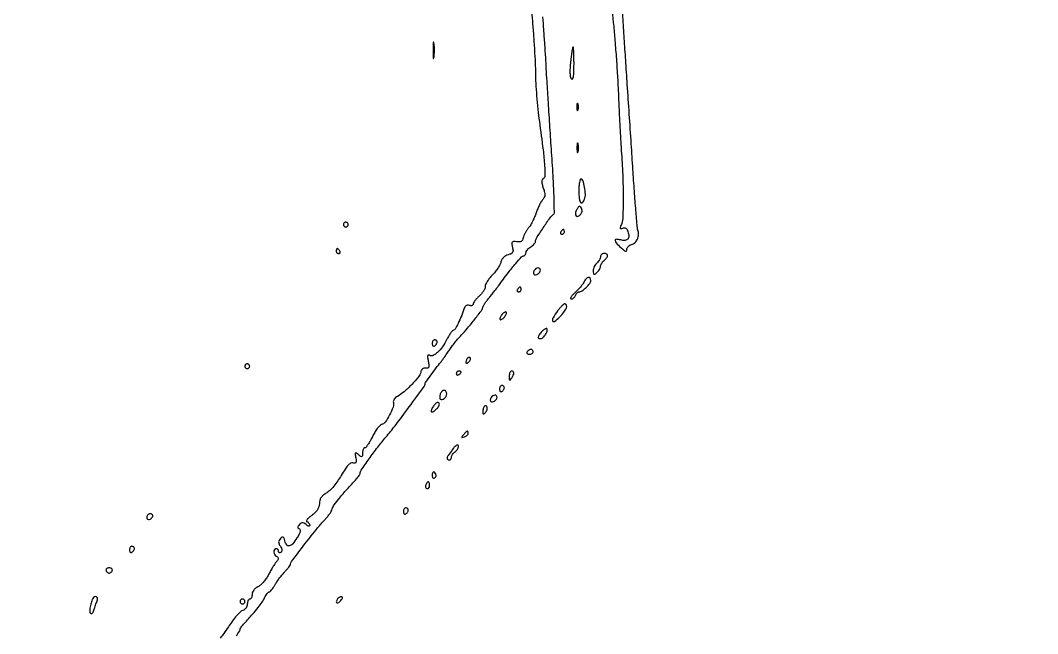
# Model space of a CAD drawing. Extents: x 0 to 2558, y 0 to 3412.
# Drawn here: x 2134.5 to 2558, y 1221.6 to 1477.1 of the extents above; entities that cross this region are included whole.
import ezdxf

# ---------------------------------------------------------------- set-up
doc = ezdxf.new("R2010")
doc.units = 0

msp = doc.modelspace()

# ---------------------------------------------------------------- linework, layer by layer
for points in [[(1286.775, 2242.902503, 0.000001), (1177.44536, 2242.627485, 0.134519)], [(1176.555032, 2242.380365, -0.000002), (1098.265318, 2241.934774, -0.000173)], [(2380.355267, 1487.975606, 0.005947), (2381.509235, 1474.5, -0.004296), (2382.107446, 1467.77556, -0.002735), (2382.693541, 1459.940625, -0.002746), (2383.184277, 1452.247711, -0.005097), (2383.484507, 1446, 0.002203), (2383.736803, 1440.029246, 0.001497), (2384.074314, 1433.234375, 0.001508), (2384.439585, 1426.67621, 0.003025), (2384.774984, 1421.5, -0.008437), (2385.313039, 1411.523898, -0.010734), (2385.456291, 1402.306767, -0.008065), (2385.285859, 1394.580987, -0.09986), (2384.598587, 1391.738659, 0.0231), (2384.239687, 1390.86582, 0.223629), (2384.277101, 1390.477685, 0.321303), (2384.575242, 1390.34707, 0.039408), (2385.298318, 1390.560981, -0.107749), (2385.985691, 1390.666089, -0.13437), (2386.594488, 1390.457513, -0.110051), (2387.097285, 1389.922501, -0.057015), (2387.474206, 1389.08127, -0.067187), (2387.801701, 1387.20892, -0.191481), (2387.369115, 1385.983651, -0.202379), (2386.237456, 1385.431881, -0.075191), (2384.438715, 1385.604738, 0.046319), (2382.62397, 1385.8852, 0.437831), (2382.117106, 1385.398979, 0.185405), (2382.536861, 1384.365614, 0.017727), (2384.5, 1382.41242, 0.012938), (2385.774824, 1381.290849, 0.099449), (2386.471002, 1380.912862, 0.350243), (2386.844524, 1381.059725, 0.131347), (2387, 1381.641369, -0.115706), (2387.147621, 1382.270741, -0.075505), (2387.577771, 1382.88423, -0.069331), (2388.215064, 1383.389265, -0.069088), (2388.966881, 1383.70159, 0.126947), (2390.398063, 1384.498984, 0.100563), (2391.415311, 1385.956057, 0.092017), (2391.842015, 1387.816045, 0.086327), (2391.588715, 1389.75, -0.054143), (2391.329383, 1391.067996, -0.001076), (2390.755414, 1397.889063, -0.002551), (2390.142292, 1405.867848, -0.001709), (2389.518753, 1415, 0.000147), (2388.828625, 1425.594033, 0.000091), (2388.010625, 1438.059375, 0.000091), (2387.197467, 1450.382283, 0.000163), (2386.524648, 1460.5, -0.000017), (2385.920433, 1469.546095, -0.000017), (2385.320703, 1478.534375, -0.000017), (2384.800087, 1486.345058, -0.000073)], [(2347.250355, 1481.961741, 0.006009), (2347.658904, 1476.777897, -0.004431), (2348.126741, 1471.071726, -0.003522), (2348.533804, 1464.903507, -0.003561), (2348.830124, 1459.180652, -0.008918), (2348.942093, 1455, 0.012516), (2349.080382, 1450.930987, 0.005691), (2349.45491, 1445.61875, 0.005631), (2349.976871, 1440.02432, 0.007699), (2350.581121, 1435, -0.002825), (2352.132329, 1423.082754, -0.014671), (2352.757978, 1416.478143, -0.019543), (2352.865004, 1412.366882, -0.256452), (2352.140252, 1411.086681, 0.149686), (2351.694597, 1410.578618, 0.110866), (2351.543758, 1409.842303, 0.065386), (2351.703251, 1408.782394, 0.020248), (2352.212308, 1407.248487, -0.02429), (2352.766868, 1405.531184, -0.081517), (2352.885788, 1404.359038, -0.103732), (2352.613783, 1403.369634, -0.054434), (2351.907271, 1402.3001, 0.044294), (2351.242446, 1401.336635, 0.015735), (2350.462885, 1399.853779, 0.015473), (2349.704787, 1398.163441, 0.017607), (2349.087306, 1396.5, -0.02166), (2348.448876, 1394.821924, -0.017745), (2347.627377, 1393.0875, -0.018104), (2346.756545, 1391.545287, -0.044323), (2345.980192, 1390.5, 0.033298), (2345.270996, 1389.587794, 0.02503), (2344.612688, 1388.5, 0.02554), (2344.095156, 1387.409474, 0.051779), (2343.82518, 1386.5, -0.071009), (2343.516112, 1385.588403, -0.139483), (2343.000693, 1385.030499, -0.1234), (2342.220463, 1384.787243, -0.049514), (2341.09565, 1384.834831, 0.030966), (2339.78662, 1384.938877, 0.237562), (2339.248025, 1384.679321, 0.20502), (2339.089486, 1384.060523, 0.023073), (2339.383725, 1382.607252, -0.037017), (2339.623237, 1381.227722, -0.153749), (2339.451527, 1380.410913, -0.162141), (2338.849851, 1379.864831, -0.042428), (2337.600083, 1379.435763, 0.069929), (2336.579762, 1379.021672, 0.064103), (2335.679161, 1378.332479, 0.064378), (2334.98576, 1377.440872, 0.07175), (2334.572668, 1376.433508, -0.061062), (2334.137116, 1375.303445, -0.0231), (2333.271319, 1373.846026, -0.022471), (2332.173158, 1372.330876, -0.025489), (2330.986009, 1370.985688, 0.026551), (2329.843152, 1369.68513, 0.028772), (2328.87714, 1368.303947, 0.029956), (2328.195583, 1367.035056, 0.108678), (2328, 1366.145857, -0.102487), (2327.826594, 1365.30875, -0.038702), (2327.265625, 1364.246539, -0.036319), (2326.456635, 1363.150532, -0.036674), (2325.5, 1362.186949, 0.02333), (2324.542965, 1361.273042, 0.027909), (2323.734375, 1360.324637, 0.028497), (2323.155688, 1359.466319, 0.134866), (2323, 1358.899625, -0.161662), (2322.875462, 1358.52451, -0.151546), (2322.548255, 1358.286494, -0.110526), (2322.050603, 1358.232572, -0.06363), (2321.462146, 1358.376152, 0.095817), (2320.791833, 1358.494916, 0.120166), (2320.182889, 1358.336258, 0.112312), (2319.686256, 1357.90265, 0.076201), (2319.340039, 1357.233141, -0.014465), (2318.107103, 1353.897702, -0.017893), (2316.76028, 1350.871869, -0.011313), (2315.473459, 1348.383038, -0.274334), (2314.827876, 1348, 0.220749), (2314.423233, 1347.812199, 0.019381), (2313.709684, 1346.898437, 0.022533), (2312.917206, 1345.686653, 0.015549), (2312.126734, 1344.25, -0.033446), (2310.250107, 1341.110649, -0.054463), (2308.218088, 1338.767795, -0.074612), (2306.334665, 1337.483248, -0.256191), (2304.906915, 1337.55753, 0.155114), (2304.39465, 1337.686042, 0.330174), (2304.099005, 1337.437133, 0.093804), (2304.063119, 1336.65998, 0.014121), (2304.326888, 1335.115561, -0.016249), (2304.61291, 1333.396797, -0.120963), (2304.524017, 1332.579597, -0.26338), (2304.102043, 1332.219366, -0.090447), (2303.269238, 1332.21007, 0.100873), (2302.546953, 1332.187075, 0.11368), (2301.925483, 1331.879725, 0.10288), (2301.457498, 1331.301113, 0.070298), (2301.178898, 1330.5, -0.123321), (2300.261641, 1328.550217, -0.020419), (2297.483601, 1325.420603, -0.023537), (2294.285805, 1322.399813, -0.050127), (2291.5, 1320.453986, 0.055085), (2290.758585, 1319.92514, 0.061288), (2290.180154, 1319.263933, 0.069967), (2289.842563, 1318.576674, 0.136859), (2289.81542, 1317.971988, -0.148339), (2289.680409, 1315.970706, -0.031192), (2288.220267, 1312.738046, -0.030068), (2286.388145, 1309.727769, -0.178396), (2284.904025, 1308.688579, 0.139164), (2284.147569, 1308.240939, 0.02759), (2283.117919, 1307.030194, 0.027273), (2282.040724, 1305.43879, 0.022421), (2281.064819, 1303.633898, -0.014875), (2280.139199, 1301.858498, -0.021823), (2279.212991, 1300.361208, -0.018266), (2278.37779, 1299.225621, -0.228908), (2277.910794, 1299, 0.215294), (2277.562381, 1298.842686, 0.079469), (2277.267546, 1298.376532, 0.06044), (2277.066742, 1297.690189, 0.040996), (2277, 1296.877555, -0.019708), (2276.953173, 1295.689994, -0.273501), (2276.715988, 1295.352625, -0.265814), (2276.300115, 1295.392474, -0.018842), (2275.338804, 1296.127555, 0.017281), (2274.364206, 1296.877629, 0.37594), (2274.032151, 1296.845049, 0.230216), (2273.907499, 1296.443869, 0.009105), (2274.173997, 1294.886718, -0.022637), (2274.367188, 1293.539654, -0.151566), (2274.231984, 1292.884993, -0.265299), (2273.801642, 1292.622542, -0.071314), (2272.975733, 1292.716597, 0.193061), (2272.007391, 1292.594279, 0.077805), (2270.937369, 1291.759745, 0.045723), (2269.680022, 1290.145467, 0.014138), (2268.089071, 1287.50383, -0.023689), (2266.650857, 1285.215815, -0.022075), (2264.970441, 1283.017607, -0.022667), (2263.303353, 1281.199713, -0.06661), (2261.954854, 1280.173951, 0.040371), (2260.596199, 1279.248489, 0.074403), (2259.69299, 1278.266422, 0.083672), (2259.182543, 1277.147835, 0.064789), (2259.006323, 1275.818094, -0.071459), (2258.80998, 1274.473818, -0.071146), (2258.243096, 1273.236979, -0.060663), (2257.262702, 1272.056321, -0.034476), (2255.825993, 1270.876096, 0.024347), (2254.689753, 1269.980592, 0.052146), (2253.929216, 1269.164952, 0.101897), (2253.641506, 1268.558798, 0.390487), (2253.825993, 1268.224669, -0.073733), (2254.274748, 1267.997308, -0.066948), (2254.655136, 1267.643049, -0.070383), (2254.912173, 1267.220706, -0.101897), (2255, 1266.794222, -0.206425), (2254.870128, 1266.493052, -0.231904), (2254.570948, 1266.400248, -0.101637), (2254.083194, 1266.582474, -0.033162), (2253.457618, 1267.035174, 0.037044), (2252.608157, 1267.639907, 0.137238), (2251.980605, 1267.814833, 0.154161), (2251.39661, 1267.629794, 0.050731), (2250.707618, 1267.032618, 0.031259), (2250.167927, 1266.382421, 0.152821), (2250.016246, 1265.935216, 0.235359), (2250.175718, 1265.595241, 0.079255), (2250.666999, 1265.319334, -0.25698), (2251.028958, 1264.901771, -0.117116), (2251.012519, 1264.156546, -0.059176), (2250.573278, 1263.035529, -0.018881), (2249.666999, 1261.48666, -0.031332), (2247.906261, 1259.070796, -0.159702), (2246.517385, 1258.196915, -0.304481), (2245.432893, 1258.58817, -0.094695), (2244.649385, 1260.232753, 0.02484), (2244.294882, 1261.357029, 0.184229), (2243.931566, 1261.771694, 0.272701), (2243.477213, 1261.750997, 0.051902), (2242.807794, 1261.207794, 0.062234), (2242.24819, 1260.488373, 0.130757), (2242.05613, 1259.812179, 0.108732), (2242.211295, 1259.046369, 0.035446), (2242.754562, 1258.021401, -0.038296), (2243.200518, 1257.168327, -0.079315), (2243.383709, 1256.44132, -0.115599), (2243.303069, 1255.875776, -0.162768), (2242.979521, 1255.487343, -0.08483), (2242.605353, 1255.336019, -0.163632), (2242.287734, 1255.370882, -0.180639), (2242.076355, 1255.584701, -0.105953), (2242, 1255.940983, 0.093332), (2241.923877, 1256.345238, 0.09642), (2241.70625, 1256.688914, 0.099167), (2241.381556, 1256.918938, 0.105053), (2241, 1257, 0.265446), (2240.265068, 1256.580254, 0.153498), (2240.027798, 1255.55921, 0.121247), (2240.408177, 1254.402116, 0.17047), (2241.25, 1253.729433, -0.111656), (2241.757424, 1253.412098, -0.228853), (2241.910001, 1252.980184, -0.11765), (2241.687308, 1252.359747, -0.023316), (2240.991386, 1251.396099, 0.023278), (2240.285805, 1250.419236, 0.008744), (2239.386746, 1248.98997, 0.00864), (2238.460569, 1247.397314, 0.010389), (2237.647263, 1245.86763, -0.035536), (2236.767654, 1244.396673, -0.0303), (2235.644209, 1242.980262, -0.031434), (2234.458874, 1241.815114, -0.071732), (2233.405877, 1241.139069, 0.059829), (2232.456685, 1240.560971, 0.061827), (2231.683116, 1239.780166, 0.066764), (2231.173381, 1238.897925, 0.097958), (2231, 1238.021439, -0.047499), (2230.926338, 1237.24779, -0.067488), (2230.70625, 1236.593798, -0.087651), (2230.381919, 1236.152918, -0.192758), (2230, 1236, 0.198282), (2229.617952, 1235.842293, 0.085765), (2229.29375, 1235.384999, 0.065726), (2229.073561, 1234.70774, 0.045801), (2229, 1233.90638, -0.07889), (2228.862693, 1233.04155, -0.079452), (2228.464369, 1232.264101, -0.081503), (2227.854327, 1231.665296, -0.089659), (2227.103844, 1231.316905, 0.131391), (2226.135019, 1230.765964, 0.018909), (2224.561097, 1229.092098, 0.020375), (2222.818068, 1226.919277, 0.016144), (2221.110372, 1224.439404, -0.012826), (2219.21147, 1221.642322, -0.034233), (2217.676654, 1219.78461, -0.048764)], [(2224.340084, 1220.664062, 0.003341), (2225.834693, 1222.752896, 0.152914), (2225.994427, 1223.25, -0.124016), (2226.099097, 1223.652849, -0.021075), (2226.512425, 1224.337532, -0.021887), (2227.079582, 1225.116986, -0.017946), (2227.75, 1225.899044, 0.00503), (2231.218998, 1229.740326, 0.013519), (2233.583458, 1232.562258, 0.018753), (2235.201549, 1234.768125, 0.041989), (2236.217995, 1236.579102, -0.025962), (2236.699928, 1237.506081, -0.034605), (2237.236069, 1238.288861, -0.037045), (2237.750567, 1238.848082, -0.190498), (2238.134835, 1239, 0.193061), (2238.536857, 1239.161239, 0.029257), (2239.138526, 1239.807812, 0.029209), (2239.790196, 1240.696841, 0.021505), (2240.408867, 1241.75, -0.024352), (2241.151249, 1242.997436, -0.012531), (2242.193755, 1244.48718, -0.012425), (2243.345584, 1245.969783, -0.018336), (2244.434548, 1247.206356, 0.010333), (2245.417302, 1248.286958, 0.014465), (2246.246398, 1249.294757, 0.010732), (2246.885983, 1250.157335, 0.155373), (2247, 1250.515392, -0.164176), (2247.369636, 1251.610778, -0.001324), (2253.013792, 1258.980893, -0.004508), (2258.293428, 1265.710906, -0.027618), (2261.233649, 1269, 0.024477), (2262.236161, 1270.107395, 0.020828), (2263.184172, 1271.367115, 0.021344), (2263.950922, 1272.58792, 0.054055), (2264.368172, 1273.547626, -0.080597), (2265.212392, 1275.238989, -0.014018), (2267.384869, 1278.085878, -0.012897), (2270.449686, 1281.683027, -0.006433), (2274.503058, 1286.083888, 0.022929), (2275.076059, 1286.748738, 0.026042), (2275.560273, 1287.436534, 0.026545), (2275.905423, 1288.056104, 0.11429), (2276, 1288.464458, -0.15187), (2276.382937, 1289.696123, -0.003999), (2279.708213, 1294.445077, -0.009172), (2283.313341, 1299.315452, -0.013021), (2286.708275, 1303.5, 0.014408), (2290.514654, 1308.218384, 0.003728), (2296.369143, 1316.039854, 0.000761), (2302.681364, 1324.632589, 0.159341), (2303, 1325.60706, -0.154249), (2303.189372, 1326.206306, -0.002238), (2305.372274, 1329.285756, -0.006849), (2307.594911, 1332.30349, -0.012557), (2309.5, 1334.690266, 0.016397), (2310.038345, 1335.375451, 0.003362), (2310.940625, 1336.622245, 0.003536), (2311.969531, 1338.086118, 0.003317), (2313, 1339.595778, -0.011808), (2314.14084, 1341.207657, -0.008123), (2315.505813, 1342.981801, -0.008194), (2316.875845, 1344.647132, -0.016499), (2318.019789, 1345.905512, 0.017749), (2320.724485, 1348.895758, 0.010194), (2323.778966, 1352.677462, 0.004564), (2326.65596, 1356.462719, 0.161578), (2327, 1357.499548, -0.135758), (2327.117836, 1357.925543, -0.010791), (2327.746825, 1358.925869, -0.013999), (2328.568567, 1360.099373, -0.010262), (2329.542382, 1361.355644, 0.002379), (2330.623654, 1362.706025, 0.00193), (2331.770477, 1364.163845, 0.00195), (2332.817173, 1365.515847, 0.005066), (2333.557235, 1366.5, -0.004339), (2337.671895, 1371.988376, -0.011269), (2340.757392, 1375.846941, -0.008166), (2343.147093, 1378.608168, -0.213422), (2344.023254, 1379, 0.128082), (2344.395747, 1379.097011, 0.100738), (2344.713081, 1379.369964, 0.089297), (2344.92644, 1379.778273, 0.075995), (2345, 1380.259453, -0.121331), (2345.140779, 1380.831058, -0.047568), (2345.5875, 1381.515842, -0.043473), (2346.234793, 1382.196905, -0.041443), (2347, 1382.767927, 0.03126), (2347.765485, 1383.315277, 0.036907), (2348.4125, 1383.926582, 0.04007), (2348.866924, 1384.512232, 0.145973), (2349, 1384.958342, -0.140942), (2349.387942, 1386.307249, -0.005631), (2352.17911, 1390.649023, -0.007414), (2355.021128, 1394.826166, -0.090294), (2356.393858, 1396.179917, 0.251753), (2356.832116, 1397.023376, 0.003366), (2356.706003, 1403.089152, 0.007288), (2356.371331, 1411.034498, 0.00272), (2355.678152, 1422.179917, -0.000543), (2354.986484, 1432.570422, -0.00056), (2354.324782, 1442.852851, -0.00054), (2353.771066, 1451.763145, -0.002401), (2353.476548, 1457, 0.002675), (2353.221428, 1461.492548, 0.001297), (2352.849592, 1467.234375, 0.001286), (2352.431449, 1473.212352, 0.001852), (2352.02823, 1478.5, -0.001253)], [(2132.060088, 1214.017391, 0.00055), (2104.5, 1232.350596, 0.000584)]]:
    msp.add_lwpolyline(points, format="xyb")
for points in [[(2306.309869, 1464.5, 0.005499), (2306.337136, 1462.352754, 0.031761), (2306.435944, 1461.222448, 0.756877), (2306.574262, 1461.205163, 0.069146), (2306.724731, 1461.767909, 0.018638), (2306.849672, 1463.218327, 0.01259), (2306.888655, 1464.878422, 0.012695), (2306.845055, 1466.487453, 0.024559), (2306.714526, 1467.767909, 0.212532), (2306.565802, 1468.000181, 0.556092), (2306.424528, 1467.934948, 0.025342), (2306.331591, 1466.655786, 0.005888)], [(2363.564229, 1459.864937, 0.013696), (2363.334756, 1457.18026, 0.027341), (2363.327917, 1455.049378, 0.032618), (2363.513262, 1453.467989, 0.152034), (2363.935063, 1452.664937, 0.465844), (2364.404871, 1452.705679, 0.110577), (2364.75, 1453.540241, 0.035112), (2364.947712, 1455.478109, 0.00787), (2365, 1458.8, 0.004828), (2364.973344, 1461.560778, 0.008037), (2364.891068, 1463.885, 0.002576), (2364.779199, 1465.85896, 0.396237), (2364.629166, 1466, 0.360892), (2364.464042, 1465.862969, 0.003386), (2364.163372, 1464.197825, 0.009211), (2363.85704, 1462.217202, 0.005593)], [(2366.157895, 1441, 0.017491), (2366.189089, 1440.10856, 0.078554), (2366.306058, 1439.601562, 0.447206), (2366.474999, 1439.540618, 0.174857), (2366.662281, 1439.75, 0.057986), (2366.818615, 1440.320008, 0.037979), (2366.87034, 1441, 0.037979), (2366.818615, 1441.679992, 0.057986), (2366.662281, 1442.25, 0.174857), (2366.474999, 1442.459382, 0.447206), (2366.306058, 1442.398438, 0.078554), (2366.189089, 1441.89144, 0.017491)], [(2366.232003, 1424, 0.011065), (2366.259713, 1422.748017, 0.052887), (2366.366341, 1422.042187, 0.542911), (2366.521012, 1421.99086, 0.161593), (2366.689326, 1422.25, 0.039571), (2366.831531, 1423.047266, 0.024357), (2366.877971, 1424, 0.024357), (2366.831531, 1424.952734, 0.039571), (2366.689326, 1425.75, 0.161593), (2366.521012, 1426.00914, 0.542911), (2366.366341, 1425.957813, 0.052887), (2366.259713, 1425.251983, 0.011065)], [(2367, 1406, 0.024115), (2367.151999, 1402.850325, 0.132157), (2367.745381, 1401.270193, 0.476776), (2368.541785, 1401.223166, 0.093667), (2369.41314, 1402.634243, 0.103822), (2369.732006, 1404.616372, 0.033224), (2369.391304, 1407.596718, 0.027713), (2368.723274, 1410.378806, 0.331314), (2367.888709, 1411, 0.334428), (2367.540935, 1410.738097, 0.025993), (2367.261058, 1409.53125, 0.027266), (2367.064106, 1407.916698, 0.016718)], [(2366.104783, 1398.195788, 0.080463), (2365.58205, 1396.673729, 0.230715), (2365.886135, 1395.629063, 0.329831), (2366.748614, 1395.457053, 0.109873), (2367.829491, 1396.294549, 0.079699), (2368.182687, 1396.892328, 0.072792), (2368.345424, 1397.589648, 0.073773), (2368.300652, 1398.29559, 0.085951), (2368.050284, 1398.918638, 0.070401), (2367.581478, 1399.481885, 0.279943), (2367.15826, 1399.563353, 0.158787), (2366.708099, 1399.206207, 0.023446)], [(2269, 1392, 0.099038), (2269.076342, 1391.618362, 0.097945), (2269.29375, 1391.29375, 0.097945), (2269.618362, 1391.076342, 0.099038), (2270, 1391, 0.099038), (2270.381638, 1391.076342, 0.097945), (2270.70625, 1391.29375, 0.097945), (2270.923658, 1391.618362, 0.099038), (2271, 1392, 0.099038), (2270.923658, 1392.381638, 0.097945), (2270.70625, 1392.70625, 0.097945), (2270.381638, 1392.923658, 0.099038), (2270, 1393, 0.099038), (2269.618362, 1392.923658, 0.097945), (2269.29375, 1392.70625, 0.097945), (2269.076342, 1392.381638, 0.099038)], [(2359.5, 1389, 0.082592), (2359.343488, 1388.6179, 0.161196), (2359.3746, 1388.29375, 0.182303), (2359.586039, 1388.078288, 0.108972), (2359.940983, 1388, 0.093332), (2360.345238, 1388.076123, 0.09642), (2360.688914, 1388.29375, 0.099167), (2360.918938, 1388.618444, 0.105053), (2361, 1389, 0.042167), (2360.967655, 1389.382849, 0.061769), (2360.870461, 1389.70625, 0.081139), (2360.727648, 1389.92554, 0.210953), (2360.559017, 1390, 0.151918), (2360.34829, 1389.934461, 0.038439), (2360.066025, 1389.70625, 0.035638), (2359.768994, 1389.382774, 0.029505)], [(2266, 1381, 0.105053), (2266.081062, 1380.618444, 0.099167), (2266.311086, 1380.29375, 0.09642), (2266.654762, 1380.076123, 0.093332), (2267.059017, 1380, 0.108972), (2267.413961, 1380.078288, 0.182303), (2267.6254, 1380.29375, 0.161196), (2267.656512, 1380.6179, 0.082592), (2267.5, 1381, 0.029505), (2267.231006, 1381.382774, 0.035638), (2266.933975, 1381.70625, 0.038439), (2266.65171, 1381.934461, 0.151918), (2266.440983, 1382, 0.210953), (2266.272352, 1381.92554, 0.081139), (2266.129539, 1381.70625, 0.061769), (2266.032345, 1381.382849, 0.042167)], [(2376, 1378.622445, -0.086594), (2375.892217, 1378.004766, -0.04354), (2375.559375, 1377.28386, -0.041499), (2375.073942, 1376.578122, -0.048188), (2374.5, 1376, 0.06689), (2373.925724, 1375.376707, 0.044505), (2373.440625, 1374.533297, 0.044331), (2373.11022, 1373.612176, 0.064037), (2373, 1372.755111, 0.023842), (2373.050164, 1371.703702, 0.257761), (2373.281889, 1371.364909, 0.270366), (2373.682458, 1371.389671, 0.025726), (2374.5, 1372, 0.044245), (2375.073934, 1372.569085, 0.040219), (2375.559375, 1373.247892, 0.042584), (2375.893232, 1373.929773, 0.092812), (2376, 1374.5, -0.092812), (2376.106768, 1375.070227, -0.042584), (2376.440625, 1375.752108, -0.040219), (2376.926066, 1376.430915, -0.044245), (2377.5, 1377, 0.031583), (2378.074049, 1377.54111, 0.034151), (2378.559375, 1378.136985, 0.036411), (2378.899069, 1378.700558, 0.117955), (2379, 1379.122445, 0.167044), (2378.884944, 1379.457225, 0.095133), (2378.559375, 1379.742218, 0.075975), (2378.073753, 1379.93488, 0.056567), (2377.5, 1380, 0.090674), (2376.927343, 1379.895288, 0.09558), (2376.440625, 1379.595343, 0.099644), (2376.114952, 1379.14801, 0.108083)], [(2348.458881, 1372.933469, 0.055289), (2348.246476, 1372.485906, 0.063671), (2348.150101, 1372.023485, 0.073797), (2348.178227, 1371.616664, 0.143229), (2348.333333, 1371.333333, 0.245171), (2349.010153, 1371.120596, 0.09984), (2349.935284, 1371.48511, 0.089687), (2350.724195, 1372.224864, 0.161033), (2351, 1373.059017, 0.206886), (2350.714394, 1373.719722, 0.203785), (2350.034956, 1373.969816, 0.139607), (2349.163143, 1373.674324, 0.103622)], [(2369.297572, 1368.333076, -0.06449), (2368.852136, 1367.508347, -0.017454), (2367.941369, 1366.332206, -0.017365), (2366.804542, 1365.058167, -0.01722), (2365.578957, 1363.86239, 0.020006), (2364.484518, 1362.782605, 0.046717), (2363.78085, 1361.873621, 0.107605), (2363.564779, 1361.283549, 0.447938), (2363.781385, 1361.029313, 0.10515), (2364.314251, 1361.129949, 0.068516), (2364.855446, 1361.449236, 0.064423), (2365.322567, 1361.928756, 0.069418), (2365.638374, 1362.5, -0.047695), (2365.923901, 1363.07381, -0.05352), (2366.303858, 1363.559375, -0.060863), (2366.716056, 1363.891545, -0.140086), (2367.095558, 1364, 0.156419), (2368.356184, 1364.404263, 0.036473), (2370.086316, 1365.84259, 0.036158), (2371.585134, 1367.51055, 0.16645), (2372, 1368.722241, 0.166192), (2371.682232, 1369.651861, 0.27006), (2370.930627, 1369.956002, 0.173711), (2369.992985, 1369.459469, 0.093619)], [(2341.5, 1365, 0.082592), (2341.343488, 1364.6179, 0.161196), (2341.3746, 1364.29375, 0.182303), (2341.586039, 1364.078288, 0.108972), (2341.940983, 1364, 0.093332), (2342.345238, 1364.076123, 0.09642), (2342.688914, 1364.29375, 0.099167), (2342.918938, 1364.618444, 0.105053), (2343, 1365, 0.042167), (2342.967655, 1365.382849, 0.061769), (2342.870461, 1365.70625, 0.081139), (2342.727648, 1365.92554, 0.210953), (2342.559017, 1366, 0.151918), (2342.34829, 1365.934461, 0.038439), (2342.066025, 1365.70625, 0.035638), (2341.768994, 1365.382774, 0.029505)], [(2335, 1354.5, 0.033123), (2334.544393, 1353.87051, 0.048615), (2334.239343, 1353.259616, 0.060418), (2334.112155, 1352.751526, 0.231506), (2334.214999, 1352.451668, 0.262339), (2334.499669, 1352.372183, 0.072676), (2334.945593, 1352.553366, 0.053484), (2335.471351, 1352.943099, 0.03334), (2336, 1353.5, 0.033123), (2336.455607, 1354.12949, 0.048615), (2336.760657, 1354.740384, 0.060418), (2336.887845, 1355.248474, 0.231506), (2336.785001, 1355.548332, 0.262339), (2336.500331, 1355.627817, 0.072676), (2336.054407, 1355.446634, 0.053484), (2335.528649, 1355.056901, 0.03334)], [(2358.188058, 1356.040493, 0.019184), (2356.25569, 1353.205475, 0.2208), (2356.091492, 1351.901752, 0.516311), (2356.839496, 1351.663602, 0.029757), (2359, 1353.5, 0.035278), (2360.784082, 1355.468522, 0.071906), (2361.822485, 1357.272924, 0.163096), (2361.888516, 1358.465993, 0.337711), (2361.188058, 1359, 0.176227), (2360.753885, 1358.842069, 0.020217), (2359.971883, 1358.130645, 0.022411), (2359.085335, 1357.173984, 0.016483)], [(2351.619048, 1347.47619, 0.039775), (2350.445518, 1346.099467, 0.140414), (2350.053736, 1345.017375, 0.382177), (2350.443704, 1344.51669, 0.137198), (2351.422681, 1344.608704, 0.11695), (2352.446526, 1345.308026, 0.060227), (2353.351508, 1346.579978, 0.063822), (2353.863243, 1347.89694, 0.262957), (2353.642586, 1348.690747, 0.295956), (2353.384407, 1348.745753, 0.043779), (2352.881319, 1348.500824, 0.037645), (2352.268806, 1348.067388, 0.023582)], [(2306, 1342.440983, 0.066118), (2306.073267, 1341.889346, 0.138808), (2306.29375, 1341.521475, 0.191142), (2306.620352, 1341.392057, 0.139169), (2307, 1341.5, 0.06081), (2307.382515, 1341.806203, 0.051032), (2307.70625, 1342.2129, 0.053229), (2307.926698, 1342.653442, 0.089642), (2308, 1343.059017, 0.105429), (2307.923444, 1343.418051, 0.099231), (2307.70625, 1343.723586, 0.096318), (2307.381732, 1343.928382, 0.092995), (2307, 1344, 0.153634), (2306.618621, 1343.879982, 0.097988), (2306.29375, 1343.542039, 0.080552), (2306.074545, 1343.037096, 0.062283)], [(2345.5, 1339, 0.139169), (2345.392057, 1338.620352, 0.191142), (2345.521475, 1338.29375, 0.138808), (2345.889346, 1338.073267, 0.066118), (2346.440983, 1338, 0.062283), (2347.037096, 1338.074545, 0.080552), (2347.542039, 1338.29375, 0.097988), (2347.879982, 1338.618621, 0.153634), (2348, 1339, 0.092995), (2347.928382, 1339.381732, 0.096318), (2347.723586, 1339.70625, 0.099231), (2347.418051, 1339.923444, 0.105429), (2347.059017, 1340, 0.089642), (2346.653442, 1339.926698, 0.053229), (2346.2129, 1339.70625, 0.051032), (2345.806203, 1339.382515, 0.06081)], [(2228, 1333, 0.099038), (2228.076342, 1332.618362, 0.097945), (2228.29375, 1332.29375, 0.097945), (2228.618362, 1332.076342, 0.099038), (2229, 1332, 0.099038), (2229.381638, 1332.076342, 0.097945), (2229.70625, 1332.29375, 0.097945), (2229.923658, 1332.618362, 0.099038), (2230, 1333, 0.099038), (2229.923658, 1333.381638, 0.097945), (2229.70625, 1333.70625, 0.097945), (2229.381638, 1333.923658, 0.099038), (2229, 1334, 0.099038), (2228.618362, 1333.923658, 0.097945), (2228.29375, 1333.70625, 0.097945), (2228.076342, 1333.381638, 0.099038)], [(2320.666667, 1336.333333, 0.063896), (2320.411277, 1336.002755, 0.039129), (2320.195833, 1335.558958, 0.038674), (2320.048893, 1335.07784, 0.054831), (2320, 1334.633333, 0.142677), (2320.093678, 1334.31173, 0.290264), (2320.322581, 1334.204271, 0.131573), (2320.693024, 1334.355562, 0.034019), (2321.183333, 1334.783333, 0.041736), (2321.5985, 1335.274266, 0.061283), (2321.867292, 1335.770833, 0.080535), (2321.959631, 1336.197768, 0.212536), (2321.85, 1336.483333, 0.128169), (2321.601612, 1336.629018, 0.100736), (2321.289271, 1336.652396, 0.089268), (2320.96028, 1336.549128, 0.075941)], [(2316, 1329.940983, 0.108972), (2316.078288, 1329.586039, 0.182303), (2316.29375, 1329.3746, 0.161196), (2316.6179, 1329.343488, 0.082592), (2317, 1329.5, 0.029505), (2317.382774, 1329.768994, 0.035638), (2317.70625, 1330.066025, 0.038439), (2317.934461, 1330.34829, 0.151918), (2318, 1330.559017, 0.210953), (2317.92554, 1330.727648, 0.081139), (2317.70625, 1330.870461, 0.061769), (2317.382849, 1330.967655, 0.042167), (2317, 1331, 0.105053), (2316.618444, 1330.918938, 0.099167), (2316.29375, 1330.688914, 0.09642), (2316.076123, 1330.345238, 0.093332)], [(2338.015313, 1328.75, 0.011293), (2338.050422, 1327.555791, 0.220444), (2338.218347, 1327.237851, 0.409657), (2338.479509, 1327.271114, 0.023197), (2339, 1328, 0.031558), (2339.729028, 1329.301377, 0.112355), (2339.939692, 1330.227035, 0.234725), (2339.667076, 1330.775753, 0.163584), (2339, 1331, 0.210568), (2338.618823, 1330.832025, 0.082215), (2338.298248, 1330.339062, 0.062416), (2338.082804, 1329.611405, 0.042523)], [(2309.345077, 1321.456872, 0.040437), (2309.159636, 1320.825266, 0.047038), (2309.090489, 1320.203417, 0.053261), (2309.137634, 1319.679172, 0.148397), (2309.30993, 1319.356736, 0.242984), (2310.067091, 1319.115307, 0.130219), (2310.983357, 1319.532249, 0.102648), (2311.733481, 1320.459491, 0.119467), (2312, 1321.559017, 0.145562), (2311.698605, 1322.572362, 0.263631), (2310.952801, 1322.957869, 0.194771), (2310.03364, 1322.543885, 0.099447)], [(2334, 1323.440983, 0.066118), (2334.073267, 1322.889346, 0.138808), (2334.29375, 1322.521475, 0.191142), (2334.620352, 1322.392057, 0.139169), (2335, 1322.5, 0.06081), (2335.382515, 1322.806203, 0.051032), (2335.70625, 1323.2129, 0.053229), (2335.926698, 1323.653442, 0.089642), (2336, 1324.059017, 0.105429), (2335.923444, 1324.418051, 0.099231), (2335.70625, 1324.723586, 0.096318), (2335.381732, 1324.928382, 0.092995), (2335, 1325, 0.153634), (2334.618621, 1324.879982, 0.097988), (2334.29375, 1324.542039, 0.080552), (2334.074545, 1324.037096, 0.062283)], [(2306.232073, 1316, 0.027713), (2305.8098, 1315.232218, 0.057717), (2305.587441, 1314.5875, 0.108741), (2305.587365, 1314.164145, 0.352148), (2305.791526, 1314, 0.153701), (2306.671836, 1314.277156, 0.043539), (2307.78643, 1315.210365, 0.043525), (2308.722293, 1316.322081, 0.154392), (2309, 1317.2, 0.223572), (2308.706996, 1317.822525, 0.282164), (2308.089202, 1317.910183, 0.10812), (2307.169916, 1317.247655, 0.043193)], [(2330.458881, 1319.933469, 0.055289), (2330.246476, 1319.485906, 0.063671), (2330.150101, 1319.023485, 0.073797), (2330.178227, 1318.616664, 0.143229), (2330.333333, 1318.333333, 0.245171), (2331.010153, 1318.120596, 0.09984), (2331.935284, 1318.48511, 0.089687), (2332.724195, 1319.224864, 0.161033), (2333, 1320.059017, 0.206886), (2332.714394, 1320.719722, 0.203785), (2332.034956, 1320.969816, 0.139607), (2331.163143, 1320.674324, 0.103622)], [(2327.729167, 1316.395833, 0.080892), (2327.449316, 1316.007105, 0.037708), (2327.214193, 1315.430443, 0.036082), (2327.053775, 1314.773895, 0.041901), (2327, 1314.133333, 0.036751), (2327.050901, 1313.441764, 0.271978), (2327.25, 1313.194569, 0.258294), (2327.572437, 1313.24129, 0.034004), (2328.1125, 1313.7125, 0.062578), (2328.509426, 1314.223506, 0.055968), (2328.785599, 1314.836016, 0.059262), (2328.906408, 1315.452911, 0.099514), (2328.841667, 1315.975, 0.080367), (2328.640381, 1316.359622, 0.142612), (2328.356745, 1316.572995, 0.167901), (2328.036958, 1316.582253, 0.120996)], [(2318.981001, 1304.477108, 0.008807), (2318.292701, 1303.617386, 0.27071), (2318.258808, 1303.355597, 0.389672), (2318.458284, 1303.264678, 0.012731), (2319.358556, 1303.584097, 0.0442), (2319.986565, 1303.891147, 0.05126), (2320.517826, 1304.291272, 0.058677), (2320.882557, 1304.719384, 0.148172), (2321, 1305.106989, 0.097466), (2320.870501, 1305.765008, 0.389178), (2320.530548, 1305.925, 0.127361), (2319.946872, 1305.562498, 0.017238)], [(2314.230752, 1298.098238, 0.009102), (2312.658209, 1295.888209, 0.077275), (2312.134126, 1294.792067, 0.306799), (2312.30642, 1294.242153, 0.169549), (2313, 1294, 0.113217), (2313.381465, 1294.087499, 0.100251), (2313.70625, 1294.334804, 0.094072), (2313.924174, 1294.704545, 0.086463), (2314, 1295.139757, -0.10906), (2314.115226, 1295.661743, -0.044192), (2314.481045, 1296.29646, -0.041), (2315.011035, 1296.934535, -0.041109), (2315.6376, 1297.476957, 0.056463), (2316.233565, 1298.025711, 0.060822), (2316.674643, 1298.681186, 0.068542), (2316.903024, 1299.33945, 0.13044), (2316.868352, 1299.894945, 0.341671), (2316.524931, 1300.125171, 0.133305), (2315.949659, 1299.926233, 0.060395), (2315.153559, 1299.229921, 0.023724)], [(2306, 1287.440983, 0.067432), (2306.074611, 1286.890269, 0.140899), (2306.298542, 1286.524436, 0.190788), (2306.63036, 1286.397824, 0.136093), (2307.016312, 1286.510081, 0.090427), (2307.360589, 1286.820631, 0.095498), (2307.565079, 1287.22714, 0.099685), (2307.598899, 1287.665803, 0.108373), (2307.457295, 1288.069098, 0.050477), (2306.86686, 1288.838655, 0.315493), (2306.407182, 1288.933879, 0.25701), (2306.085158, 1288.519563, 0.039415)], [(2303.582949, 1284.134215, 0.052326), (2303.327923, 1283.604943, 0.061761), (2303.20609, 1283.06291, 0.07231), (2303.228156, 1282.59012, 0.149701), (2303.399864, 1282.266802, 0.208213), (2304.031223, 1282.018401, 0.228122), (2304.610436, 1282.323111, 0.143258), (2304.913564, 1283.144952, 0.097944), (2304.787251, 1284.138246, 0.033951), (2304.536207, 1284.749629, 0.286646), (2304.294341, 1284.899578, 0.233206), (2304.012891, 1284.759582, 0.024362)], [(2187.468963, 1270.949781, 0.116221), (2187.141241, 1269.967994, 0.258096), (2187.448742, 1269.268926, 0.251496), (2188.214666, 1269.146534, 0.113251), (2189.103799, 1269.703799, 0.053431), (2189.515485, 1270.214314, 0.136091), (2189.655459, 1270.664644, 0.169261), (2189.531428, 1271.059296, 0.094625), (2189.156231, 1271.403444, 0.105525), (2188.716563, 1271.560607, 0.099247), (2188.240657, 1271.529717, 0.096292), (2187.801911, 1271.315254, 0.09291)], [(2294, 1272.440983, 0.066118), (2294.073267, 1271.889346, 0.138808), (2294.29375, 1271.521475, 0.191142), (2294.620352, 1271.392057, 0.139169), (2295, 1271.5, 0.06081), (2295.382515, 1271.806203, 0.051032), (2295.70625, 1272.2129, 0.053229), (2295.926698, 1272.653442, 0.089642), (2296, 1273.059017, 0.105429), (2295.923444, 1273.418051, 0.099231), (2295.70625, 1273.723586, 0.096318), (2295.381732, 1273.928382, 0.092995), (2295, 1274, 0.153634), (2294.618621, 1273.879982, 0.097988), (2294.29375, 1273.542039, 0.080552), (2294.074545, 1273.037096, 0.062283)], [(2180, 1256.440983, 0.066118), (2180.073267, 1255.889346, 0.138808), (2180.29375, 1255.521475, 0.191142), (2180.620352, 1255.392057, 0.139169), (2181, 1255.5, 0.06081), (2181.382515, 1255.806203, 0.051032), (2181.70625, 1256.2129, 0.053229), (2181.926698, 1256.653442, 0.089642), (2182, 1257.059017, 0.105429), (2181.923444, 1257.418051, 0.099231), (2181.70625, 1257.723586, 0.096318), (2181.381732, 1257.928382, 0.092995), (2181, 1258, 0.153634), (2180.618621, 1257.879982, 0.097988), (2180.29375, 1257.542039, 0.080552), (2180.074545, 1257.037096, 0.062283)], [(2170.191667, 1247.925, 0.073624), (2170.399741, 1247.514089, 0.066918), (2170.723802, 1247.165781, 0.070382), (2171.110048, 1246.930417, 0.102038), (2171.5, 1246.85, 0.102038), (2171.889952, 1246.930417, 0.070382), (2172.276198, 1247.165781, 0.066918), (2172.600259, 1247.514089, 0.073624), (2172.808333, 1247.925, 0.159683), (2172.810399, 1248.333474, 0.143818), (2172.571823, 1248.684219, 0.107546), (2172.111023, 1248.920344, 0.064908), (2171.5, 1249, 0.064908), (2170.888977, 1248.920344, 0.107546), (2170.428177, 1248.684219, 0.143818), (2170.189601, 1248.333474, 0.159683)], [(2164.697275, 1236.25, 0.04526), (2164.495571, 1235.799297, 0.007886), (2164.20703, 1234.9125, 0.008508), (2163.901721, 1233.857838, 0.007537), (2163.619206, 1232.75, 0.053895), (2163.386143, 1230.923775, 0.26746), (2163.866471, 1230.051678, 0.414422), (2164.60739, 1230.233841, 0.066092), (2165.269915, 1231.75, -0.008968), (2165.514475, 1232.546482, -0.005119), (2165.836914, 1233.5, -0.005111), (2166.181108, 1234.453134, -0.008443), (2166.493535, 1235.25, 0.125413), (2166.641529, 1236.292541, 0.243208), (2166.188471, 1236.975585, 0.263764), (2165.407961, 1236.969497, 0.134797)], [(2266.458881, 1235.933469, 0.076926), (2266.02789, 1234.914147, 0.400869), (2266.301483, 1234.431883, 0.241841), (2267.038793, 1234.567819, 0.055352), (2267.979944, 1235.475834, 0.030483), (2268.451416, 1236.120064, 0.110288), (2268.625144, 1236.594311, 0.256649), (2268.514408, 1236.878966, 0.176123), (2268.181462, 1237, 0.085443), (2267.725942, 1236.921585, 0.053409), (2267.23679, 1236.686706, 0.051744), (2266.789875, 1236.341444, 0.0641)], [(2226, 1235, 0.099038), (2226.076342, 1234.618362, 0.097945), (2226.29375, 1234.29375, 0.097945), (2226.618362, 1234.076342, 0.099038), (2227, 1234, 0.099038), (2227.381638, 1234.076342, 0.097945), (2227.70625, 1234.29375, 0.097945), (2227.923658, 1234.618362, 0.099038), (2228, 1235, 0.099038), (2227.923658, 1235.381638, 0.097945), (2227.70625, 1235.70625, 0.097945), (2227.381638, 1235.923658, 0.099038), (2227, 1236, 0.099038), (2226.618362, 1235.923658, 0.097945), (2226.29375, 1235.70625, 0.097945), (2226.076342, 1235.381638, 0.099038)]]:
    msp.add_lwpolyline(points, format="xyb", close=True)

doc.saveas('drawing.dxf')
